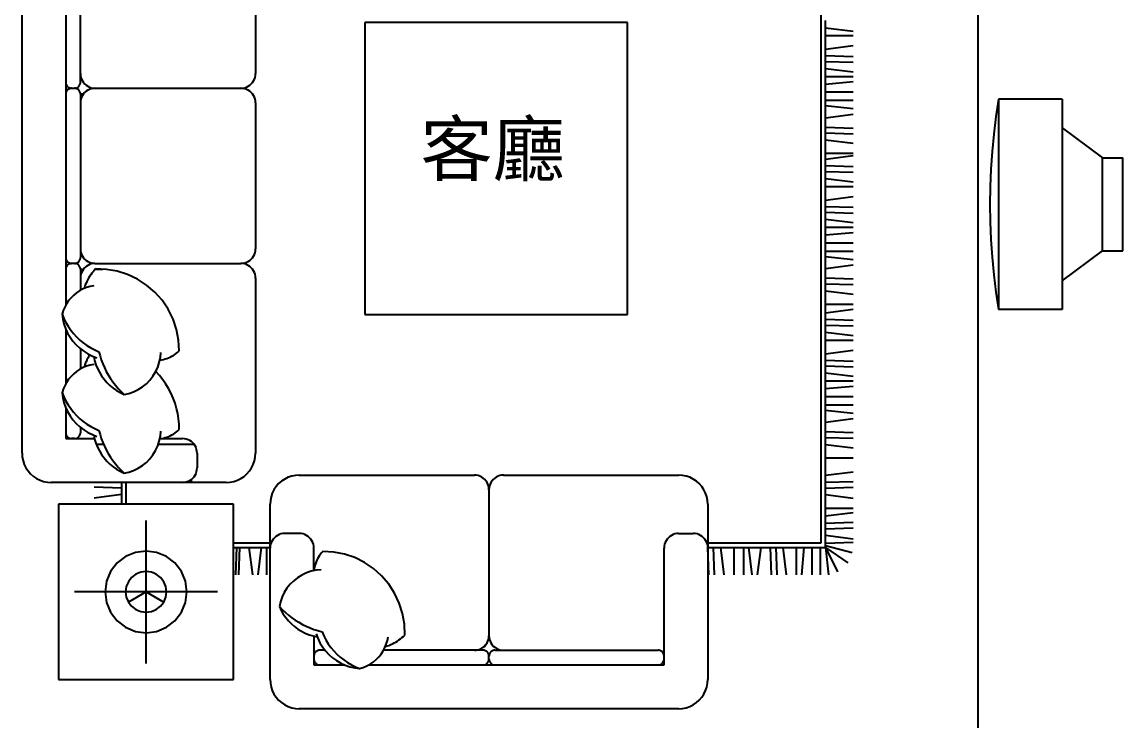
# Model space of a CAD drawing. Header units: centimetres. Extents: x 921 to 2601, y 2858 to 4336.
# Drawn here: x 1789 to 2204.9, y 3158.1 to 3422 of the extents above; entities that cross this region are included whole.
import ezdxf

# ---------------------------------------------------------------- set-up
doc = ezdxf.new("R2010")
doc.units = ezdxf.units.CM
doc.layers.add('文字', color=7, linetype='Continuous')
doc.layers.add('結構', color=7, linetype='Continuous')
doc.styles.get("Standard").update_dxf_attribs({"font": 'arial.ttf'})

msp = doc.modelspace()

# ---------------------------------------------------------------- linework, layer by layer
at = {"layer": '結構'}
for p, q in [((2090.85, 3225.31), (2090.85, 3530.69)), ((1789.03, 3259.2), (1789.03, 3468.63)), ((1877.21, 3468.63), (1877.21, 3402.5)), ((2150.03, 3453.7), (2150.03, 3394.85)), ((1805.57, 3442.36), (1805.57, 3399.19)), ((1811.08, 3402.5), (1811.08, 3436.81)), ((2092.5, 3419.86), (2092.5, 3422.54)), ((1918.55, 3421.78), (1918.55, 3311.56)), ((2017.75, 3421.78), (1918.55, 3421.78)), ((2017.75, 3311.56), (2017.75, 3421.78)), ((2092.5, 3419.86), (2102.91, 3418.6)), ((2092.5, 3416.88), (2092.5, 3419.86)), ((2092.5, 3416.88), (2102.91, 3416.88)), ((2092.5, 3411.73), (2092.5, 3416.88)), ((2092.5, 3411.73), (2102.91, 3413.11)), ((2092.5, 3409.32), (2092.5, 3411.73)), ((2092.5, 3409.32), (2102.91, 3408.97)), ((2092.5, 3407.14), (2092.5, 3409.32)), ((2092.5, 3407.14), (2102.91, 3406.79)), ((2092.5, 3404.46), (2092.5, 3407.14)), ((1811.08, 3402.5), (1811.13, 3401.78)), ((1811.08, 3399.19), (1811.08, 3402.5)), ((1811.13, 3401.78), (1811.27, 3401.07)), ((1877.03, 3401.07), (1877.17, 3401.78)), ((1877.17, 3401.78), (1877.21, 3402.5)), ((2092.5, 3404.46), (2102.91, 3403.2)), ((2092.5, 3401.48), (2092.5, 3404.46)), ((2092.5, 3401.48), (2102.91, 3401.48)), ((2092.5, 3398.57), (2092.5, 3401.48)), ((1805.57, 3399.19), (1805.59, 3398.9)), ((1805.57, 3399.19), (1805.57, 3394.78)), ((1805.59, 3398.9), (1805.64, 3398.62)), ((1805.64, 3398.62), (1805.73, 3398.35)), ((1805.73, 3398.35), (1805.86, 3398.09)), ((1805.86, 3398.09), (1806.02, 3397.85)), ((1806.02, 3397.85), (1806.21, 3397.63)), ((1806.21, 3397.63), (1806.43, 3397.44)), ((1806.43, 3397.44), (1806.67, 3397.28)), ((1806.67, 3397.28), (1806.93, 3397.15)), ((1809.72, 3397.15), (1809.98, 3397.28)), ((1809.98, 3397.28), (1810.22, 3397.44)), ((1810.22, 3397.44), (1810.43, 3397.63)), ((1810.43, 3397.63), (1810.62, 3397.85)), ((1810.62, 3397.85), (1810.78, 3398.09)), ((1810.78, 3398.09), (1810.91, 3398.35)), ((1810.91, 3398.35), (1811, 3398.62)), ((1811, 3398.62), (1811.06, 3398.9)), ((1811.06, 3398.9), (1811.08, 3399.19)), ((1811.27, 3401.07), (1811.5, 3400.39)), ((1811.5, 3400.39), (1811.82, 3399.74)), ((1811.82, 3399.74), (1812.22, 3399.14)), ((1812.22, 3399.14), (1812.69, 3398.6)), ((1812.69, 3398.6), (1813.23, 3398.12)), ((1813.23, 3398.12), (1813.83, 3397.72)), ((1813.83, 3397.72), (1814.48, 3397.4)), ((1814.48, 3397.4), (1815.16, 3397.17)), ((1873.13, 3397.17), (1873.81, 3397.4)), ((1873.81, 3397.4), (1874.46, 3397.72)), ((1874.46, 3397.72), (1875.06, 3398.12)), ((1875.06, 3398.12), (1875.6, 3398.6)), ((1875.6, 3398.6), (1876.08, 3399.14)), ((1876.08, 3399.14), (1876.48, 3399.74)), ((1876.48, 3399.74), (1876.79, 3400.39)), ((1876.79, 3400.39), (1877.03, 3401.07)), ((2092.5, 3398.57), (2102.91, 3399.49)), ((2092.5, 3395.59), (2092.5, 3398.57)), ((1805.59, 3395.07), (1805.57, 3394.78)), ((1805.57, 3394.78), (1805.57, 3333.05)), ((1805.64, 3395.35), (1805.59, 3395.07)), ((1805.73, 3395.62), (1805.64, 3395.35)), ((1805.86, 3395.88), (1805.73, 3395.62)), ((1806.02, 3396.12), (1805.86, 3395.88)), ((1806.21, 3396.34), (1806.02, 3396.12)), ((1806.43, 3396.53), (1806.21, 3396.34)), ((1806.67, 3396.69), (1806.43, 3396.53)), ((1806.93, 3396.82), (1806.67, 3396.69)), ((1806.93, 3397.15), (1807.2, 3397.06)), ((1807.2, 3396.91), (1806.93, 3396.82)), ((1807.2, 3397.06), (1807.48, 3397)), ((1807.48, 3396.97), (1807.2, 3396.91)), ((1807.48, 3397), (1807.77, 3396.98)), ((1807.77, 3396.98), (1807.48, 3396.97)), ((1807.77, 3396.98), (1808.87, 3396.98)), ((1808.87, 3396.98), (1809.16, 3397)), ((1809.16, 3396.97), (1808.87, 3396.98)), ((1809.16, 3397), (1809.44, 3397.06)), ((1809.44, 3396.91), (1809.16, 3396.97)), ((1809.44, 3397.06), (1809.72, 3397.15)), ((1809.72, 3396.82), (1809.44, 3396.91)), ((1809.98, 3396.69), (1809.72, 3396.82)), ((1810.22, 3396.53), (1809.98, 3396.69)), ((1810.43, 3396.34), (1810.22, 3396.53)), ((1810.62, 3396.12), (1810.43, 3396.34)), ((1810.78, 3395.88), (1810.62, 3396.12)), ((1810.91, 3395.62), (1810.78, 3395.88)), ((1811, 3395.35), (1810.91, 3395.62)), ((1811.06, 3395.07), (1811, 3395.35)), ((1811.08, 3394.78), (1811.06, 3395.07)), ((1811.08, 3394.85), (1812.23, 3394.85)), ((1811.08, 3394.78), (1811.08, 3391.47)), ((1811.5, 3393.58), (1811.27, 3392.9)), ((1811.82, 3394.23), (1811.5, 3393.58)), ((1812.22, 3394.83), (1811.82, 3394.23)), ((1812.69, 3395.37), (1812.22, 3394.83)), ((1813.23, 3395.85), (1812.69, 3395.37)), ((1813.83, 3396.25), (1813.23, 3395.85)), ((1814.48, 3396.56), (1813.83, 3396.25)), ((1815.16, 3396.8), (1814.48, 3396.56)), ((1815.16, 3397.17), (1815.87, 3397.03)), ((1815.87, 3396.94), (1815.16, 3396.8)), ((1815.87, 3397.03), (1816.59, 3396.98)), ((1816.59, 3396.98), (1815.87, 3396.94)), ((1816.59, 3396.98), (1871.7, 3396.98)), ((1871.7, 3396.98), (1872.42, 3397.03)), ((1872.42, 3396.94), (1871.7, 3396.98)), ((1872.42, 3397.03), (1873.13, 3397.17)), ((1873.13, 3396.8), (1872.42, 3396.94)), ((1873.81, 3396.56), (1873.13, 3396.8)), ((1874.46, 3396.25), (1873.81, 3396.56)), ((1875.06, 3395.85), (1874.46, 3396.25)), ((1875.6, 3395.37), (1875.06, 3395.85)), ((1876.08, 3394.83), (1875.6, 3395.37)), ((1876.48, 3394.23), (1876.08, 3394.83)), ((1876.79, 3393.58), (1876.48, 3394.23)), ((1877.03, 3392.9), (1876.79, 3393.58)), ((2092.5, 3395.59), (2102.91, 3395.59)), ((2092.5, 3392.44), (2092.5, 3395.59)), ((2150.03, 3394.85), (2150.03, 3328.71)), ((1811.13, 3392.19), (1811.08, 3391.47)), ((1811.08, 3391.47), (1811.08, 3336.36)), ((1811.27, 3392.9), (1811.13, 3392.19)), ((1877.17, 3392.19), (1877.03, 3392.9)), ((1877.21, 3391.47), (1877.17, 3392.19)), ((1877.21, 3391.47), (1877.21, 3336.36)), ((2092.5, 3392.44), (2102.91, 3392.44)), ((2092.5, 3390.45), (2092.5, 3392.44)), ((2092.5, 3390.45), (2102.91, 3389.28)), ((2092.5, 3385.86), (2092.5, 3390.45)), ((2157.84, 3392.88), (2156.85, 3386.3)), ((2157.84, 3392.88), (2157.84, 3313.43)), ((2181.87, 3392.88), (2157.84, 3392.88)), ((2181.87, 3392.88), (2181.87, 3382.01)), ((2092.5, 3385.86), (2102.91, 3387.24)), ((2092.5, 3382.32), (2092.5, 3385.86)), ((2156.85, 3386.3), (2156.04, 3379.7)), ((2092.5, 3382.32), (2102.91, 3381.97)), ((2092.5, 3380.14), (2092.5, 3382.32)), ((2181.87, 3382.01), (2197.09, 3370.72)), ((2181.87, 3382.01), (2181.87, 3324.29)), ((2092.5, 3380.14), (2102.91, 3379.79)), ((2092.5, 3377.46), (2092.5, 3380.14)), ((2092.5, 3377.46), (2102.91, 3376.2)), ((2092.5, 3372.44), (2092.5, 3377.46)), ((2156.04, 3379.7), (2155.41, 3373.08)), ((2092.5, 3372.44), (2102.91, 3372.44)), ((2092.5, 3370.18), (2092.5, 3372.44)), ((2155.41, 3373.08), (2154.96, 3366.45)), ((2092.5, 3370.18), (2102.91, 3371.56)), ((2092.5, 3367.77), (2092.5, 3370.18)), ((2197.09, 3335.58), (2197.09, 3370.72)), ((2197.09, 3370.72), (2204.85, 3370.72)), ((2204.85, 3335.58), (2204.85, 3370.72)), ((2092.5, 3367.77), (2102.91, 3367.43)), ((2092.5, 3365.59), (2092.5, 3367.77)), ((2092.5, 3365.59), (2102.91, 3365.25)), ((2092.5, 3362.92), (2092.5, 3365.59)), ((2154.96, 3366.45), (2154.69, 3359.8)), ((2092.5, 3362.92), (2102.91, 3361.65)), ((2092.5, 3359.93), (2092.5, 3362.92)), ((2092.5, 3359.93), (2102.91, 3359.93)), ((2092.5, 3354.78), (2092.5, 3359.93)), ((2092.5, 3354.78), (2102.91, 3356.16)), ((2154.69, 3359.8), (2154.6, 3353.15)), ((2092.5, 3352.37), (2092.5, 3354.78)), ((2092.5, 3352.37), (2102.91, 3352.03)), ((2092.5, 3350.19), (2092.5, 3352.37)), ((2154.6, 3353.15), (2154.69, 3346.5)), ((2092.5, 3350.19), (2102.91, 3349.85)), ((2092.5, 3347.52), (2092.5, 3350.19)), ((2092.5, 3347.52), (2102.91, 3346.25)), ((2092.5, 3344.53), (2092.5, 3347.52)), ((2092.5, 3344.53), (2102.91, 3344.53)), ((2092.5, 3341.63), (2092.5, 3344.53)), ((2154.69, 3346.5), (2154.96, 3339.86)), ((2092.5, 3341.63), (2102.91, 3342.55)), ((2092.5, 3338.64), (2092.5, 3341.63)), ((2154.96, 3339.86), (2155.41, 3333.22)), ((1811.08, 3336.36), (1811.13, 3335.64)), ((1811.08, 3336.36), (1811.08, 3333.05)), ((1811.13, 3335.64), (1811.27, 3334.93)), ((1811.27, 3334.93), (1811.5, 3334.25)), ((1876.79, 3334.25), (1877.03, 3334.93)), ((1877.03, 3334.93), (1877.17, 3335.64)), ((1877.17, 3335.64), (1877.21, 3336.36)), ((2092.5, 3338.64), (2102.91, 3338.64)), ((2092.5, 3335.49), (2092.5, 3338.64)), ((2092.5, 3335.49), (2102.91, 3335.49)), ((2092.5, 3333.5), (2092.5, 3335.49)), ((2181.87, 3324.29), (2197.09, 3335.58)), ((2197.09, 3335.58), (2204.85, 3335.58)), ((1805.57, 3333.05), (1805.59, 3332.77)), ((1805.57, 3333.05), (1805.57, 3328.64)), ((1805.59, 3332.77), (1805.64, 3332.48)), ((1805.64, 3332.48), (1805.73, 3332.21)), ((1805.73, 3332.21), (1805.86, 3331.95)), ((1805.86, 3331.95), (1806.02, 3331.71)), ((1806.02, 3331.71), (1806.21, 3331.49)), ((1806.21, 3331.49), (1806.43, 3331.3)), ((1806.43, 3331.3), (1806.67, 3331.14)), ((1806.67, 3331.14), (1806.93, 3331.02)), ((1806.93, 3331.02), (1807.2, 3330.92)), ((1807.2, 3330.77), (1806.93, 3330.68)), ((1807.2, 3330.92), (1807.48, 3330.87)), ((1807.48, 3330.83), (1807.2, 3330.77)), ((1807.48, 3330.87), (1807.77, 3330.85)), ((1807.77, 3330.85), (1807.48, 3330.83)), ((1808.87, 3330.85), (1807.77, 3330.85)), ((1808.87, 3330.85), (1809.16, 3330.87)), ((1809.16, 3330.83), (1808.87, 3330.85)), ((1809.16, 3330.87), (1809.44, 3330.92)), ((1809.44, 3330.77), (1809.16, 3330.83)), ((1809.44, 3330.92), (1809.72, 3331.02)), ((1809.72, 3330.68), (1809.44, 3330.77)), ((1809.72, 3331.02), (1809.98, 3331.14)), ((1809.98, 3331.14), (1810.22, 3331.3)), ((1810.22, 3331.3), (1810.43, 3331.49)), ((1810.43, 3331.49), (1810.62, 3331.71)), ((1810.62, 3331.71), (1810.78, 3331.95)), ((1810.78, 3331.95), (1810.91, 3332.21)), ((1810.91, 3332.21), (1811, 3332.48)), ((1811, 3332.48), (1811.06, 3332.77)), ((1811.06, 3332.77), (1811.08, 3333.05)), ((1811.5, 3334.25), (1811.82, 3333.6)), ((1811.82, 3333.6), (1812.22, 3333)), ((1812.22, 3333), (1812.69, 3332.46)), ((1812.69, 3332.46), (1813.23, 3331.99)), ((1813.23, 3331.99), (1813.83, 3331.59)), ((1813.83, 3331.59), (1814.48, 3331.27)), ((1814.48, 3331.27), (1815.16, 3331.04)), ((1815.16, 3331.04), (1815.87, 3330.9)), ((1815.87, 3330.8), (1815.16, 3330.66)), ((1815.87, 3330.9), (1816.59, 3330.85)), ((1816.59, 3330.85), (1815.87, 3330.8)), ((1816.59, 3330.85), (1871.7, 3330.85)), ((1871.7, 3330.85), (1872.42, 3330.9)), ((1872.42, 3330.8), (1871.7, 3330.85)), ((1872.42, 3330.9), (1873.13, 3331.04)), ((1873.13, 3330.66), (1872.42, 3330.8)), ((1873.13, 3331.04), (1873.81, 3331.27)), ((1873.81, 3331.27), (1874.46, 3331.59)), ((1874.46, 3331.59), (1875.06, 3331.99)), ((1875.06, 3331.99), (1875.6, 3332.46)), ((1875.6, 3332.46), (1876.08, 3333)), ((1876.08, 3333), (1876.48, 3333.6)), ((1876.48, 3333.6), (1876.79, 3334.25)), ((2092.5, 3333.5), (2102.91, 3332.34)), ((2092.5, 3328.91), (2092.5, 3333.5)), ((2155.41, 3333.22), (2156.04, 3326.6)), ((1805.59, 3328.93), (1805.57, 3328.64)), ((1805.57, 3328.64), (1805.57, 3315.17)), ((1805.64, 3329.21), (1805.59, 3328.93)), ((1805.73, 3329.49), (1805.64, 3329.21)), ((1805.86, 3329.75), (1805.73, 3329.49)), ((1806.02, 3329.99), (1805.86, 3329.75)), ((1806.21, 3330.2), (1806.02, 3329.99)), ((1806.43, 3330.39), (1806.21, 3330.2)), ((1806.67, 3330.55), (1806.43, 3330.39)), ((1806.93, 3330.68), (1806.67, 3330.55)), ((1809.98, 3330.55), (1809.72, 3330.68)), ((1810.22, 3330.39), (1809.98, 3330.55)), ((1810.43, 3330.2), (1810.22, 3330.39)), ((1810.62, 3329.99), (1810.43, 3330.2)), ((1810.78, 3329.75), (1810.62, 3329.99)), ((1810.91, 3329.49), (1810.78, 3329.75)), ((1811, 3329.21), (1810.91, 3329.49)), ((1811.06, 3328.93), (1811, 3329.21)), ((1811.08, 3328.64), (1811.06, 3328.93)), ((1811.08, 3328.71), (1812.23, 3328.71)), ((1811.08, 3328.64), (1811.08, 3325.34)), ((1811.27, 3326.76), (1811.13, 3326.06)), ((1811.5, 3327.45), (1811.27, 3326.76)), ((1811.82, 3328.09), (1811.5, 3327.45)), ((1812.22, 3328.69), (1811.82, 3328.09)), ((1812.69, 3329.23), (1812.22, 3328.69)), ((1813.23, 3329.71), (1812.69, 3329.23)), ((1813.83, 3330.11), (1813.23, 3329.71)), ((1814.48, 3330.43), (1813.83, 3330.11)), ((1815.16, 3330.66), (1814.48, 3330.43)), ((1815.41, 3327.13), (1814.98, 3326.55)), ((1815.86, 3327.69), (1815.41, 3327.13)), ((1816.33, 3328.23), (1815.86, 3327.69)), ((1816.83, 3328.75), (1816.33, 3328.23)), ((1816.79, 3328.71), (1819.53, 3328.71)), ((1820.93, 3328.6), (1816.83, 3328.75)), ((1824.99, 3327.9), (1820.93, 3328.6)), ((1828.91, 3326.66), (1824.99, 3327.9)), ((1832.63, 3324.91), (1828.91, 3326.66)), ((1873.81, 3330.43), (1873.13, 3330.66)), ((1874.46, 3330.11), (1873.81, 3330.43)), ((1875.06, 3329.71), (1874.46, 3330.11)), ((1875.6, 3329.23), (1875.06, 3329.71)), ((1876.08, 3328.69), (1875.6, 3329.23)), ((1876.48, 3328.09), (1876.08, 3328.69)), ((1876.79, 3327.45), (1876.48, 3328.09)), ((1877.03, 3326.76), (1876.79, 3327.45)), ((1877.17, 3326.06), (1877.03, 3326.76)), ((2092.5, 3328.91), (2102.91, 3330.29)), ((2092.5, 3325.37), (2092.5, 3328.91)), ((2150.03, 3328.71), (2150.03, 3262.58)), ((2156.04, 3326.6), (2156.85, 3320)), ((1811.13, 3326.06), (1811.08, 3325.34)), ((1811.08, 3325.34), (1811.08, 3320.71)), ((1812.94, 3322.76), (1812.7, 3322.09)), ((1813.22, 3323.43), (1812.94, 3322.76)), ((1813.52, 3324.08), (1813.22, 3323.43)), ((1813.85, 3324.72), (1813.52, 3324.08)), ((1814.2, 3325.34), (1813.85, 3324.72)), ((1814.58, 3325.95), (1814.2, 3325.34)), ((1814.98, 3326.55), (1814.58, 3325.95)), ((1816.19, 3322.44), (1814.79, 3322.17)), ((1836.08, 3322.68), (1832.63, 3324.91)), ((1839.2, 3320), (1836.08, 3322.68)), ((1877.21, 3325.34), (1877.17, 3326.06)), ((1877.21, 3325.34), (1877.21, 3259.2)), ((2092.5, 3325.37), (2102.91, 3325.03)), ((2092.5, 3323.19), (2092.5, 3325.37)), ((2092.5, 3323.19), (2102.91, 3322.85)), ((2092.5, 3320.52), (2092.5, 3323.19)), ((2181.87, 3324.29), (2181.87, 3313.43)), ((1808.55, 3318.9), (1807.54, 3317.9)), ((1809.66, 3319.8), (1808.55, 3318.9)), ((1810.85, 3320.58), (1809.66, 3319.8)), ((1812.11, 3321.24), (1810.85, 3320.58)), ((1813.43, 3321.77), (1812.11, 3321.24)), ((1812.7, 3322.09), (1812.47, 3321.4)), ((1814.79, 3322.17), (1813.43, 3321.77)), ((1841.94, 3316.93), (1839.2, 3320)), ((2092.5, 3320.52), (2102.91, 3319.25)), ((2092.5, 3315.49), (2092.5, 3320.52)), ((2156.85, 3320), (2157.84, 3313.43)), ((1805.16, 3314.37), (1804.61, 3313.06)), ((1805.83, 3315.63), (1805.16, 3314.37)), ((1806.63, 3316.81), (1805.83, 3315.63)), ((1807.54, 3317.9), (1806.63, 3316.81)), ((1844.24, 3313.52), (1841.94, 3316.93)), ((2092.5, 3315.49), (2102.91, 3315.49)), ((2092.5, 3312.17), (2092.5, 3315.49)), ((1804.61, 3313.06), (1804.2, 3311.7)), ((1804.2, 3311.7), (1804.84, 3310.12)), ((1804.2, 3311.7), (1804.44, 3309.85)), ((1804.84, 3310.12), (1805.6, 3308.59)), ((1846.07, 3309.84), (1844.24, 3313.52)), ((1918.55, 3311.56), (2017.75, 3311.56)), ((2092.5, 3312.17), (2102.91, 3313.54)), ((2092.5, 3309.76), (2092.5, 3312.17)), ((2181.87, 3313.43), (2157.84, 3313.43)), ((1804.44, 3309.85), (1804.86, 3308.04)), ((1804.86, 3308.04), (1805.45, 3306.28)), ((1805.45, 3306.28), (1806.22, 3304.58)), ((1805.57, 3306), (1805.57, 3285.48)), ((1805.6, 3308.59), (1806.46, 3307.12)), ((1806.46, 3307.12), (1807.42, 3305.71)), ((1847.38, 3305.94), (1846.07, 3309.84)), ((1848.16, 3301.9), (1847.38, 3305.94)), ((2092.5, 3309.76), (2102.91, 3309.41)), ((2092.5, 3307.58), (2092.5, 3309.76)), ((2092.5, 3307.58), (2102.91, 3307.23)), ((2092.5, 3304.9), (2092.5, 3307.58)), ((1806.22, 3304.58), (1807.16, 3302.97)), ((1807.16, 3302.97), (1808.24, 3301.46)), ((1807.42, 3305.71), (1808.48, 3304.37)), ((1808.48, 3304.37), (1809.63, 3303.11)), ((1809.63, 3303.11), (1810.86, 3301.93)), ((1810.86, 3301.93), (1812.17, 3300.84)), ((1848.4, 3297.8), (1848.16, 3301.9)), ((2092.5, 3304.9), (2102.91, 3303.64)), ((2092.5, 3301.92), (2092.5, 3304.9)), ((2092.5, 3301.92), (2102.91, 3301.92)), ((2092.5, 3296.77), (2092.5, 3301.92)), ((1808.24, 3301.46), (1809.48, 3300.07)), ((1809.48, 3300.07), (1810.84, 3298.8)), ((1810.84, 3298.8), (1812.32, 3297.68)), ((1811.08, 3298.61), (1811.08, 3291.03)), ((1812.17, 3300.84), (1813.56, 3299.85)), ((1812.32, 3297.68), (1813.91, 3296.71)), ((1813.56, 3299.85), (1815.01, 3298.96)), ((1815.01, 3298.96), (1816.53, 3298.17)), ((1816.53, 3298.17), (1818.09, 3297.48)), ((1818.09, 3297.48), (1818.5, 3295.96)), ((1847.89, 3297.34), (1848.4, 3297.8)), ((2092.5, 3296.77), (2102.91, 3298.14)), ((1813.04, 3293.32), (1812.89, 3292.93)), ((1813.21, 3293.71), (1813.04, 3293.32)), ((1813.39, 3294.1), (1813.21, 3293.71)), ((1813.57, 3294.49), (1813.39, 3294.1)), ((1813.76, 3294.87), (1813.57, 3294.49)), ((1813.97, 3295.24), (1813.76, 3294.87)), ((1813.91, 3296.71), (1815.59, 3295.9)), ((1814.18, 3295.61), (1813.97, 3295.24)), ((1814.4, 3295.98), (1814.18, 3295.61)), ((1814.63, 3296.34), (1814.4, 3295.98)), ((1815.59, 3295.9), (1817.33, 3295.26)), ((1816.11, 3295.68), (1816.47, 3294.14)), ((1816.47, 3294.14), (1816.95, 3292.62)), ((1818.5, 3295.96), (1818.98, 3294.45)), ((1818.98, 3294.45), (1819.54, 3292.98)), ((1840.29, 3291.62), (1840.88, 3293.42)), ((1840.88, 3293.42), (1841.28, 3295.28)), ((1841.12, 3294.39), (1841.79, 3294.48)), ((1841.28, 3295.28), (1841.45, 3297.17)), ((1841.79, 3294.48), (1842.46, 3294.61)), ((1842.46, 3294.61), (1843.12, 3294.78)), ((1843.12, 3294.78), (1843.77, 3294.98)), ((1843.77, 3294.98), (1844.41, 3295.22)), ((1844.41, 3295.22), (1845.04, 3295.49)), ((1845.04, 3295.49), (1845.65, 3295.8)), ((1845.65, 3295.8), (1846.24, 3296.14)), ((1846.24, 3296.14), (1846.81, 3296.51)), ((1846.81, 3296.51), (1847.36, 3296.91)), ((1847.36, 3296.91), (1847.89, 3297.34)), ((2092.5, 3294.36), (2092.5, 3296.77)), ((2092.5, 3294.36), (2102.91, 3294.01)), ((2092.5, 3292.18), (2092.5, 3294.36)), ((1808.55, 3289.21), (1807.54, 3288.21)), ((1809.66, 3290.11), (1808.55, 3289.21)), ((1810.85, 3290.89), (1809.66, 3290.11)), ((1812.11, 3291.55), (1810.85, 3290.89)), ((1813.43, 3292.08), (1812.11, 3291.55)), ((1812.6, 3292.12), (1812.47, 3291.72)), ((1812.74, 3292.53), (1812.6, 3292.12)), ((1812.89, 3292.93), (1812.74, 3292.53)), ((1814.79, 3292.48), (1813.43, 3292.08)), ((1816.19, 3292.75), (1814.79, 3292.48)), ((1816.95, 3292.62), (1817.55, 3291.15)), ((1817.55, 3291.15), (1818.28, 3289.74)), ((1818.28, 3289.74), (1819.11, 3288.38)), ((1819.54, 3292.98), (1820.17, 3291.53)), ((1820.17, 3291.53), (1820.87, 3290.11)), ((1820.87, 3290.11), (1821.63, 3288.73)), ((1838.49, 3288.29), (1839.48, 3289.9)), ((1839.48, 3289.9), (1840.29, 3291.62)), ((1840.9, 3288.51), (1839.53, 3289.99)), ((2092.5, 3292.18), (2102.91, 3291.83)), ((2092.5, 3289.5), (2092.5, 3292.18)), ((2092.5, 3289.5), (2102.91, 3288.24)), ((2092.5, 3286.52), (2092.5, 3289.5)), ((1805.83, 3285.94), (1805.16, 3284.68)), ((1806.63, 3287.12), (1805.83, 3285.94)), ((1807.54, 3288.21), (1806.63, 3287.12)), ((1819.11, 3288.38), (1820.05, 3287.1)), ((1820.05, 3287.1), (1821.09, 3285.9)), ((1821.09, 3285.9), (1822.23, 3284.79)), ((1821.63, 3288.73), (1822.47, 3287.39)), ((1822.47, 3287.39), (1823.37, 3286.09)), ((1823.37, 3286.09), (1824.33, 3284.84)), ((1834.51, 3284.25), (1835.99, 3285.44)), ((1835.99, 3285.44), (1837.32, 3286.79)), ((1837.32, 3286.79), (1838.49, 3288.29)), ((1842.17, 3286.94), (1840.9, 3288.51)), ((1843.34, 3285.29), (1842.17, 3286.94)), ((1844.39, 3283.57), (1843.34, 3285.29)), ((2092.5, 3286.52), (2102.91, 3286.52)), ((2092.5, 3283.61), (2092.5, 3286.52)), ((1804.61, 3283.37), (1804.2, 3282.01)), ((1804.2, 3282.01), (1804.84, 3280.43)), ((1804.2, 3282.01), (1804.44, 3280.16)), ((1805.16, 3284.68), (1804.61, 3283.37)), ((1822.23, 3284.79), (1823.45, 3283.78)), ((1823.45, 3283.78), (1824.76, 3282.87)), ((1824.33, 3284.84), (1825.35, 3283.63)), ((1824.76, 3282.87), (1826.13, 3282.06)), ((1825.35, 3283.63), (1826.43, 3282.48)), ((1826.13, 3282.06), (1827.56, 3281.38)), ((1826.43, 3282.48), (1827.56, 3281.38)), ((1827.56, 3281.38), (1829.41, 3281.79)), ((1829.41, 3281.79), (1831.2, 3282.42)), ((1831.2, 3282.42), (1832.91, 3283.24)), ((1832.91, 3283.24), (1834.51, 3284.25)), ((1845.33, 3281.78), (1844.39, 3283.57)), ((1846.15, 3279.94), (1845.33, 3281.78)), ((2092.5, 3283.61), (2102.91, 3284.53)), ((2092.5, 3280.63), (2092.5, 3283.61)), ((1804.44, 3280.16), (1804.86, 3278.35)), ((1804.84, 3280.43), (1805.6, 3278.9)), ((1804.86, 3278.35), (1805.45, 3276.59)), ((1805.6, 3278.9), (1806.46, 3277.43)), ((1806.46, 3277.43), (1807.42, 3276.02)), ((1846.85, 3278.04), (1846.15, 3279.94)), ((1847.42, 3276.11), (1846.85, 3278.04)), ((2092.5, 3280.63), (2102.91, 3280.63)), ((2092.5, 3277.48), (2092.5, 3280.63)), ((2092.5, 3277.48), (2102.91, 3277.48)), ((2092.5, 3275.48), (2092.5, 3277.48)), ((1805.45, 3276.59), (1806.22, 3274.89)), ((1805.57, 3276.31), (1805.57, 3266.92)), ((1806.22, 3274.89), (1807.16, 3273.28)), ((1807.16, 3273.28), (1808.24, 3271.77)), ((1807.42, 3276.02), (1808.48, 3274.68)), ((1808.48, 3274.68), (1809.63, 3273.42)), ((1809.63, 3273.42), (1810.86, 3272.24)), ((1847.86, 3274.13), (1847.42, 3276.11)), ((1848.17, 3272.14), (1847.86, 3274.13)), ((2092.5, 3275.48), (2102.91, 3274.32)), ((2092.5, 3270.9), (2092.5, 3275.48)), ((1808.24, 3271.77), (1809.48, 3270.38)), ((1809.48, 3270.38), (1810.84, 3269.11)), ((1810.84, 3269.11), (1812.32, 3267.99)), ((1810.86, 3272.24), (1812.17, 3271.15)), ((1811.08, 3268.92), (1811.08, 3266.92)), ((1812.17, 3271.15), (1813.56, 3270.16)), ((1813.56, 3270.16), (1815.01, 3269.27)), ((1815.01, 3269.27), (1816.53, 3268.48)), ((1816.53, 3268.48), (1818.09, 3267.79)), ((1848.35, 3270.13), (1848.17, 3272.14)), ((1848.4, 3268.11), (1848.35, 3270.13)), ((2092.5, 3270.9), (2102.91, 3272.28)), ((2092.5, 3267.36), (2092.5, 3270.9)), ((1805.57, 3266.92), (1805.59, 3266.63)), ((1805.57, 3266.92), (1805.57, 3264.71)), ((1805.57, 3264.71), (1816.4, 3264.71)), ((1805.59, 3266.63), (1805.64, 3266.35)), ((1805.64, 3266.35), (1805.73, 3266.07)), ((1805.73, 3266.07), (1805.86, 3265.82)), ((1805.86, 3265.82), (1806.02, 3265.58)), ((1806.02, 3265.58), (1806.21, 3265.36)), ((1806.21, 3265.36), (1806.43, 3265.17)), ((1806.43, 3265.17), (1806.67, 3265.01)), ((1806.67, 3265.01), (1806.93, 3264.88)), ((1806.93, 3264.88), (1807.2, 3264.79)), ((1807.2, 3264.79), (1807.48, 3264.73)), ((1807.48, 3264.73), (1807.77, 3264.71)), ((1808.87, 3264.71), (1807.77, 3264.71)), ((1808.87, 3264.71), (1809.16, 3264.73)), ((1809.16, 3264.73), (1809.44, 3264.79)), ((1809.44, 3264.79), (1809.72, 3264.88)), ((1809.72, 3264.88), (1809.98, 3265.01)), ((1809.98, 3265.01), (1810.22, 3265.17)), ((1810.22, 3265.17), (1810.43, 3265.36)), ((1810.43, 3265.36), (1810.62, 3265.58)), ((1810.62, 3265.58), (1810.78, 3265.82)), ((1810.78, 3265.82), (1810.91, 3266.07)), ((1810.91, 3266.07), (1811, 3266.35)), ((1811, 3266.35), (1811.06, 3266.63)), ((1811.06, 3266.63), (1811.08, 3266.92)), ((1812.32, 3267.99), (1813.91, 3267.02)), ((1813.91, 3267.02), (1815.59, 3266.21)), ((1815.59, 3266.21), (1817.33, 3265.57)), ((1816.11, 3266), (1816.47, 3264.45)), ((1816.47, 3264.45), (1816.95, 3262.93)), ((1818.09, 3267.79), (1818.5, 3266.27)), ((1818.5, 3266.27), (1818.98, 3264.77)), ((1818.98, 3264.77), (1819.54, 3263.29)), ((1840.88, 3263.73), (1841.28, 3265.59)), ((1841.12, 3264.7), (1841.79, 3264.79)), ((1841.12, 3264.71), (1849.66, 3264.71)), ((1841.28, 3265.59), (1841.45, 3267.48)), ((1841.79, 3264.79), (1842.46, 3264.92)), ((1842.46, 3264.92), (1843.12, 3265.09)), ((1843.12, 3265.09), (1843.77, 3265.29)), ((1843.77, 3265.29), (1844.41, 3265.53)), ((1844.41, 3265.53), (1845.04, 3265.8)), ((1845.04, 3265.8), (1845.65, 3266.11)), ((1845.65, 3266.11), (1846.24, 3266.45)), ((1846.24, 3266.45), (1846.81, 3266.82)), ((1846.81, 3266.82), (1847.36, 3267.22)), ((1847.36, 3267.22), (1847.89, 3267.65)), ((1847.89, 3267.65), (1848.4, 3268.11)), ((1850.38, 3264.67), (1849.66, 3264.71)), ((1851.08, 3264.52), (1850.38, 3264.67)), ((1851.77, 3264.29), (1851.08, 3264.52)), ((1852.41, 3263.97), (1851.77, 3264.29)), ((2092.5, 3267.36), (2102.91, 3267.01)), ((2092.5, 3265.18), (2092.5, 3267.36)), ((2092.5, 3265.18), (2102.91, 3264.83)), ((2092.5, 3262.5), (2092.5, 3265.18)), ((1816.95, 3262.93), (1817.55, 3261.46)), ((1817.08, 3262.58), (1819.84, 3262.58)), ((1817.55, 3261.46), (1818.28, 3260.05)), ((1818.28, 3260.05), (1819.11, 3258.69)), ((1819.54, 3263.29), (1820.17, 3261.84)), ((1820.17, 3261.84), (1820.87, 3260.42)), ((1820.87, 3260.42), (1821.63, 3259.04)), ((1838.49, 3258.6), (1839.48, 3260.21)), ((1839.48, 3260.21), (1840.29, 3261.93)), ((1840.29, 3261.93), (1840.88, 3263.73)), ((1840.53, 3262.58), (1854.01, 3262.58)), ((1853.01, 3263.57), (1852.41, 3263.97)), ((1853.55, 3263.1), (1853.01, 3263.57)), ((1854.03, 3262.56), (1853.55, 3263.1)), ((1854.43, 3261.96), (1854.03, 3262.56)), ((1854.75, 3261.31), (1854.43, 3261.96)), ((1854.98, 3260.63), (1854.75, 3261.31)), ((1855.12, 3259.92), (1854.98, 3260.63)), ((2092.5, 3262.5), (2102.91, 3261.24)), ((2092.5, 3257.48), (2092.5, 3262.5)), ((2150.03, 3262.58), (2150.03, 3196.44)), ((1789.03, 3259.2), (1789.13, 3257.76)), ((1789.13, 3257.76), (1789.41, 3256.35)), ((1789.41, 3256.35), (1789.87, 3254.98)), ((1819.11, 3258.69), (1820.05, 3257.41)), ((1820.05, 3257.41), (1821.09, 3256.21)), ((1821.09, 3256.21), (1822.23, 3255.1)), ((1821.63, 3259.04), (1822.47, 3257.7)), ((1822.47, 3257.7), (1823.37, 3256.4)), ((1823.37, 3256.4), (1824.33, 3255.15)), ((1835.99, 3255.75), (1837.32, 3257.1)), ((1837.32, 3257.1), (1838.49, 3258.6)), ((1855.17, 3259.2), (1855.12, 3259.92)), ((1855.17, 3259.2), (1855.17, 3253.69)), ((1876.37, 3254.98), (1876.84, 3256.35)), ((1876.84, 3256.35), (1877.12, 3257.76)), ((1877.12, 3257.76), (1877.21, 3259.2)), ((2092.5, 3257.48), (2102.91, 3257.48)), ((2092.5, 3250.91), (2092.5, 3257.48)), ((1789.87, 3254.98), (1790.51, 3253.69)), ((1790.51, 3253.69), (1791.31, 3252.49)), ((1791.31, 3252.49), (1792.26, 3251.41)), ((1822.23, 3255.1), (1823.45, 3254.09)), ((1823.45, 3254.09), (1824.76, 3253.18)), ((1824.33, 3255.15), (1825.35, 3253.94)), ((1824.76, 3253.18), (1826.13, 3252.37)), ((1825.35, 3253.94), (1826.43, 3252.79)), ((1826.13, 3252.37), (1827.56, 3251.69)), ((1826.43, 3252.79), (1827.56, 3251.69)), ((1827.56, 3251.69), (1829.41, 3252.1)), ((1829.41, 3252.1), (1831.2, 3252.73)), ((1831.2, 3252.73), (1832.91, 3253.55)), ((1832.91, 3253.55), (1834.51, 3254.56)), ((1834.51, 3254.56), (1835.99, 3255.75)), ((1854.75, 3251.58), (1854.98, 3252.26)), ((1854.98, 3252.26), (1855.12, 3252.97)), ((1855.12, 3252.97), (1855.17, 3253.69)), ((1873.99, 3251.41), (1874.94, 3252.49)), ((1874.94, 3252.49), (1875.74, 3253.69)), ((1875.74, 3253.69), (1876.37, 3254.98)), ((2092.5, 3250.91), (2102.91, 3252.17)), ((1792.26, 3251.41), (1793.35, 3250.46)), ((1793.35, 3250.46), (1794.54, 3249.66)), ((1794.54, 3249.66), (1795.84, 3249.02)), ((1795.84, 3249.02), (1797.2, 3248.55)), ((1797.2, 3248.55), (1798.62, 3248.27)), ((1798.62, 3248.27), (1800.06, 3248.18)), ((1826.65, 3248.18), (1800.06, 3248.18)), ((1826.65, 3248.18), (1826.65, 3246.05)), ((1828.3, 3248.18), (1826.65, 3248.18)), ((1828.3, 3248.18), (1828.3, 3239.91)), ((1849.66, 3248.18), (1828.3, 3248.18)), ((1849.66, 3248.18), (1850.38, 3248.23)), ((1866.19, 3248.18), (1849.66, 3248.18)), ((1850.38, 3248.23), (1851.08, 3248.37)), ((1851.08, 3248.37), (1851.77, 3248.6)), ((1851.77, 3248.6), (1852.41, 3248.92)), ((1852.41, 3248.92), (1853.01, 3249.32)), ((1853.01, 3249.32), (1853.55, 3249.79)), ((1853.09, 3248.18), (1853.09, 3249.38)), ((1853.55, 3249.79), (1854.03, 3250.34)), ((1854.03, 3250.34), (1854.43, 3250.93)), ((1854.43, 3250.93), (1854.75, 3251.58)), ((1866.19, 3248.18), (1867.63, 3248.27)), ((1867.63, 3248.27), (1869.04, 3248.55)), ((1869.04, 3248.55), (1870.41, 3249.02)), ((1870.41, 3249.02), (1871.7, 3249.66)), ((1871.7, 3249.66), (1872.9, 3250.46)), ((1872.9, 3250.46), (1873.99, 3251.41)), ((1885.95, 3247.71), (1885, 3246.62)), ((1887.04, 3248.66), (1885.95, 3247.71)), ((1888.24, 3249.46), (1887.04, 3248.66)), ((1889.53, 3250.1), (1888.24, 3249.46)), ((1890.9, 3250.56), (1889.53, 3250.1)), ((1892.31, 3250.84), (1890.9, 3250.56)), ((1893.75, 3250.93), (1892.31, 3250.84)), ((1893.75, 3250.93), (1959.88, 3250.93)), ((1960.6, 3250.89), (1959.88, 3250.93)), ((1961.31, 3250.75), (1960.6, 3250.89)), ((1961.99, 3250.51), (1961.31, 3250.75)), ((1962.64, 3250.2), (1961.99, 3250.51)), ((1963.24, 3249.8), (1962.64, 3250.2)), ((1963.78, 3249.32), (1963.24, 3249.8)), ((1964.26, 3248.78), (1963.78, 3249.32)), ((1964.66, 3248.18), (1964.26, 3248.78)), ((1964.98, 3247.53), (1964.66, 3248.18)), ((1966.16, 3248.16), (1965.84, 3247.52)), ((1966.56, 3248.76), (1966.16, 3248.16)), ((1967.04, 3249.29), (1966.56, 3248.76)), ((1967.57, 3249.77), (1967.04, 3249.29)), ((1968.17, 3250.17), (1967.57, 3249.77)), ((1968.81, 3250.49), (1968.17, 3250.17)), ((1969.49, 3250.73), (1968.81, 3250.49)), ((1970.19, 3250.88), (1969.49, 3250.73)), ((1970.91, 3250.93), (1970.19, 3250.88)), ((1970.91, 3250.93), (2037.04, 3250.93)), ((2038.48, 3250.84), (2037.04, 3250.93)), ((2039.89, 3250.56), (2038.48, 3250.84)), ((2041.26, 3250.1), (2039.89, 3250.56)), ((2042.55, 3249.46), (2041.26, 3250.1)), ((2043.75, 3248.66), (2042.55, 3249.46)), ((2044.84, 3247.71), (2043.75, 3248.66)), ((2045.79, 3246.62), (2044.84, 3247.71)), ((2092.5, 3248.23), (2092.5, 3250.91)), ((2092.5, 3248.23), (2102.91, 3248.58)), ((2092.5, 3246.05), (2092.5, 3248.23)), ((1826.65, 3246.05), (1816.23, 3246.4)), ((1826.65, 3243.64), (1816.23, 3242.26)), ((1826.65, 3246.05), (1826.65, 3243.64)), ((1826.65, 3243.64), (1826.65, 3239.91)), ((1883.56, 3244.13), (1883.1, 3242.76)), ((1884.2, 3245.42), (1883.56, 3244.13)), ((1885, 3246.62), (1884.2, 3245.42)), ((1965.21, 3246.85), (1964.98, 3247.53)), ((1965.35, 3246.14), (1965.21, 3246.85)), ((1965.39, 3245.42), (1965.35, 3246.14)), ((1965.45, 3246.14), (1965.39, 3245.42)), ((1965.39, 3245.42), (1965.39, 3190.31)), ((1965.6, 3246.84), (1965.45, 3246.14)), ((1965.84, 3247.52), (1965.6, 3246.84)), ((2046.59, 3245.42), (2045.79, 3246.62)), ((2047.23, 3244.13), (2046.59, 3245.42)), ((2047.69, 3242.76), (2047.23, 3244.13)), ((2092.5, 3246.05), (2102.91, 3246.4)), ((2092.5, 3243.64), (2092.5, 3246.05)), ((2092.5, 3243.64), (2102.91, 3242.26)), ((2092.5, 3238.49), (2092.5, 3243.64)), ((1802.81, 3239.91), (1802.81, 3173.78)), ((1826.65, 3239.91), (1802.81, 3239.91)), ((1828.3, 3239.91), (1826.65, 3239.91)), ((1868.95, 3239.91), (1828.3, 3239.91)), ((1868.95, 3223.66), (1868.95, 3239.91)), ((1882.82, 3241.35), (1882.73, 3239.91)), ((1882.73, 3173.78), (1882.73, 3239.91)), ((1883.1, 3242.76), (1882.82, 3241.35)), ((2047.97, 3241.35), (2047.69, 3242.76)), ((2048.06, 3239.91), (2047.97, 3241.35)), ((2048.06, 3239.91), (2048.06, 3225.31)), ((2092.5, 3238.49), (2102.91, 3238.49)), ((2092.5, 3235.51), (2092.5, 3238.49)), ((2092.5, 3235.51), (2102.91, 3236.77)), ((2092.5, 3232.83), (2092.5, 3235.51)), ((1835.88, 3222.28), (1835.88, 3233.85)), ((2092.5, 3232.83), (2102.91, 3233.18)), ((2092.5, 3230.65), (2092.5, 3232.83)), ((2092.5, 3230.65), (2102.91, 3231)), ((1884.34, 3227.28), (1883.86, 3226.73)), ((1884.88, 3227.75), (1884.34, 3227.28)), ((1885.48, 3228.15), (1884.88, 3227.75)), ((1886.13, 3228.47), (1885.48, 3228.15)), ((1886.81, 3228.7), (1886.13, 3228.47)), ((1887.52, 3228.84), (1886.81, 3228.7)), ((1888.24, 3228.89), (1887.52, 3228.84)), ((1893.75, 3228.89), (1888.24, 3228.89)), ((1894.47, 3228.84), (1893.75, 3228.89)), ((1895.17, 3228.7), (1894.47, 3228.84)), ((1895.86, 3228.47), (1895.17, 3228.7)), ((1896.5, 3228.15), (1895.86, 3228.47)), ((1897.1, 3227.75), (1896.5, 3228.15)), ((1897.64, 3227.28), (1897.1, 3227.75)), ((1898.12, 3226.73), (1897.64, 3227.28)), ((2033.14, 3227.28), (2032.67, 3226.73)), ((2033.69, 3227.75), (2033.14, 3227.28)), ((2034.29, 3228.15), (2033.69, 3227.75)), ((2034.93, 3228.47), (2034.29, 3228.15)), ((2035.62, 3228.7), (2034.93, 3228.47)), ((2036.32, 3228.84), (2035.62, 3228.7)), ((2037.04, 3228.89), (2036.32, 3228.84)), ((2037.04, 3228.89), (2042.55, 3228.89)), ((2043.27, 3228.84), (2042.55, 3228.89)), ((2043.98, 3228.7), (2043.27, 3228.84)), ((2044.66, 3228.47), (2043.98, 3228.7)), ((2045.31, 3228.15), (2044.66, 3228.47)), ((2045.91, 3227.75), (2045.31, 3228.15)), ((2046.45, 3227.28), (2045.91, 3227.75)), ((2046.93, 3226.73), (2046.45, 3227.28)), ((2092.5, 3228.24), (2092.5, 3230.65)), ((2092.5, 3228.24), (2102.91, 3226.86)), ((2092.5, 3225.26), (2092.5, 3228.24)), ((1868.95, 3225.31), (1882.73, 3225.31)), ((1868.95, 3173.78), (1868.95, 3223.66)), ((1868.95, 3223.66), (1869.99, 3223.66)), ((1869.99, 3223.66), (1869.65, 3213.24)), ((1869.99, 3223.66), (1871.19, 3223.66)), ((1871.19, 3223.66), (1870.85, 3213.24)), ((1871.19, 3223.66), (1874.73, 3223.66)), ((1874.73, 3223.66), (1876.11, 3213.24)), ((1874.73, 3223.66), (1879.32, 3223.66)), ((1879.32, 3223.66), (1878.16, 3213.24)), ((1879.32, 3223.66), (1881.31, 3223.66)), ((1881.31, 3223.66), (1881.31, 3213.24)), ((1881.31, 3223.66), (1882.73, 3223.66)), ((1882.77, 3224.1), (1882.73, 3223.38)), ((1882.91, 3224.8), (1882.77, 3224.1)), ((1883.14, 3225.49), (1882.91, 3224.8)), ((1883.46, 3226.13), (1883.14, 3225.49)), ((1883.86, 3226.73), (1883.46, 3226.13)), ((1898.52, 3226.13), (1898.12, 3226.73)), ((1898.84, 3225.49), (1898.52, 3226.13)), ((1899.07, 3224.8), (1898.84, 3225.49)), ((1899.21, 3224.1), (1899.07, 3224.8)), ((1899.26, 3223.38), (1899.21, 3224.1)), ((1899.26, 3214.84), (1899.26, 3223.38)), ((2031.58, 3224.1), (2031.53, 3223.38)), ((2031.53, 3182.59), (2031.53, 3223.38)), ((2031.72, 3224.8), (2031.58, 3224.1)), ((2031.95, 3225.49), (2031.72, 3224.8)), ((2032.27, 3226.13), (2031.95, 3225.49)), ((2032.67, 3226.73), (2032.27, 3226.13)), ((2047.33, 3226.13), (2046.93, 3226.73)), ((2047.64, 3225.49), (2047.33, 3226.13)), ((2047.88, 3224.8), (2047.64, 3225.49)), ((2048.02, 3224.1), (2047.88, 3224.8)), ((2047.95, 3223.66), (2048.3, 3213.24)), ((2048.06, 3223.38), (2048.02, 3224.1)), ((2048.06, 3225.31), (2090.85, 3225.31)), ((2048.06, 3225.31), (2048.06, 3223.66)), ((2048.06, 3223.66), (2050.13, 3223.66)), ((2048.06, 3223.66), (2048.06, 3223.38)), ((2048.06, 3223.38), (2048.06, 3173.78)), ((2050.13, 3223.66), (2050.48, 3213.24)), ((2050.13, 3223.66), (2052.81, 3223.66)), ((2052.81, 3223.66), (2054.07, 3213.24)), ((2052.81, 3223.66), (2057.83, 3223.66)), ((2057.83, 3223.66), (2057.83, 3213.24)), ((2057.83, 3223.66), (2061.47, 3223.66)), ((2061.47, 3223.66), (2061.47, 3213.24)), ((2061.47, 3223.66), (2063.46, 3223.66)), ((2063.46, 3223.66), (2064.62, 3213.24)), ((2063.46, 3223.66), (2068.04, 3223.66)), ((2068.04, 3223.66), (2066.67, 3213.24)), ((2068.04, 3223.66), (2071.59, 3223.66)), ((2071.59, 3223.66), (2071.93, 3213.24)), ((2071.59, 3223.66), (2073.77, 3223.66)), ((2073.77, 3223.66), (2074.11, 3213.24)), ((2073.77, 3223.66), (2076.44, 3223.66)), ((2076.44, 3223.66), (2077.7, 3213.24)), ((2076.44, 3223.66), (2081.46, 3223.66)), ((2081.46, 3223.66), (2081.46, 3213.24)), ((2081.46, 3223.66), (2084.37, 3223.66)), ((2084.37, 3223.66), (2083.45, 3213.24)), ((2084.37, 3223.66), (2087.36, 3223.66)), ((2087.36, 3223.66), (2087.36, 3213.24)), ((2087.36, 3223.66), (2090.51, 3223.66)), ((2090.51, 3223.66), (2090.51, 3213.24)), ((2090.51, 3223.66), (2092.5, 3223.66)), ((2092.5, 3225.26), (2102.91, 3225.61)), ((2092.5, 3224.3), (2092.5, 3225.26)), ((2092.5, 3223.66), (2092.5, 3224.3)), ((2092.5, 3224.3), (2102.63, 3221.7)), ((2092.5, 3223.66), (2093.66, 3213.24)), ((2092.5, 3223.66), (2097.09, 3214.42)), ((2092.5, 3223.66), (2100.96, 3217.75)), ((1828.16, 3220.21), (1824.97, 3217.76)), ((1831.89, 3221.75), (1828.16, 3220.21)), ((1835.88, 3222.28), (1831.89, 3221.75)), ((1839.87, 3221.75), (1835.88, 3222.28)), ((1835.88, 3214.56), (1835.88, 3222.28)), ((1843.6, 3220.21), (1839.87, 3221.75)), ((1846.79, 3217.76), (1843.6, 3220.21)), ((1900.35, 3218.76), (1900.08, 3218.13)), ((1900.66, 3219.37), (1900.35, 3218.76)), ((1900.99, 3219.96), (1900.66, 3219.37)), ((1901.36, 3220.53), (1900.99, 3219.96)), ((1901.77, 3221.09), (1901.36, 3220.53)), ((1902.2, 3221.61), (1901.77, 3221.09)), ((1902.66, 3222.12), (1902.2, 3221.61)), ((1906.76, 3221.88), (1902.66, 3222.12)), ((1910.8, 3221.1), (1906.76, 3221.88)), ((1914.7, 3219.79), (1910.8, 3221.1)), ((1918.38, 3217.96), (1914.7, 3219.79)), ((1822.51, 3214.56), (1820.97, 3210.84)), ((1824.97, 3217.76), (1822.51, 3214.56)), ((1835.88, 3214.56), (1833.88, 3214.3)), ((1837.88, 3214.3), (1835.88, 3214.56)), ((1835.88, 3206.84), (1835.88, 3214.56)), ((1849.24, 3214.56), (1846.79, 3217.76)), ((1850.79, 3210.84), (1849.24, 3214.56)), ((1898.28, 3214.61), (1896.48, 3214.01)), ((1900.14, 3215), (1898.28, 3214.61)), ((1899.34, 3215.51), (1899.25, 3214.84)), ((1899.47, 3216.18), (1899.34, 3215.51)), ((1899.64, 3216.84), (1899.47, 3216.18)), ((1899.84, 3217.49), (1899.64, 3216.84)), ((1900.08, 3218.13), (1899.84, 3217.49)), ((1902.02, 3215.17), (1900.14, 3215)), ((1921.79, 3215.66), (1918.38, 3217.96)), ((1924.86, 3212.92), (1921.79, 3215.66)), ((1820.97, 3210.84), (1820.45, 3206.84)), ((1829.2, 3210.7), (1828.43, 3208.84)), ((1830.42, 3212.3), (1829.2, 3210.7)), ((1832.02, 3213.53), (1830.42, 3212.3)), ((1833.88, 3214.3), (1832.02, 3213.53)), ((1839.74, 3213.53), (1837.88, 3214.3)), ((1841.34, 3212.3), (1839.74, 3213.53)), ((1842.56, 3210.7), (1841.34, 3212.3)), ((1843.33, 3208.84), (1842.56, 3210.7)), ((1851.31, 3206.84), (1850.79, 3210.84)), ((1891.65, 3211.04), (1890.3, 3209.71)), ((1893.14, 3212.21), (1891.65, 3211.04)), ((1894.76, 3213.2), (1893.14, 3212.21)), ((1896.48, 3214.01), (1894.76, 3213.2)), ((1927.53, 3209.8), (1924.86, 3212.92)), ((1820.45, 3206.84), (1808.87, 3206.84)), ((1820.45, 3206.84), (1820.97, 3202.85)), ((1828.16, 3206.84), (1820.45, 3206.84)), ((1828.43, 3208.84), (1828.16, 3206.84)), ((1828.16, 3206.84), (1828.43, 3204.85)), ((1835.88, 3206.84), (1828.16, 3206.84)), ((1835.88, 3206.84), (1829.2, 3202.99)), ((1835.88, 3206.84), (1842.56, 3202.99)), ((1843.6, 3206.84), (1835.88, 3206.84)), ((1835.88, 3199.13), (1835.88, 3206.84)), ((1843.6, 3206.84), (1843.33, 3208.84)), ((1843.33, 3204.85), (1843.6, 3206.84)), ((1851.31, 3206.84), (1843.6, 3206.84)), ((1850.79, 3202.85), (1851.31, 3206.84)), ((1862.88, 3206.84), (1851.31, 3206.84)), ((1888.1, 3206.63), (1887.27, 3204.92)), ((1889.11, 3208.23), (1888.1, 3206.63)), ((1890.3, 3209.71), (1889.11, 3208.23)), ((1929.77, 3206.35), (1927.53, 3209.8)), ((1931.52, 3202.63), (1929.77, 3206.35)), ((1820.97, 3202.85), (1822.51, 3199.13)), ((1828.43, 3204.85), (1829.2, 3202.99)), ((1829.2, 3202.99), (1830.42, 3201.39)), ((1841.34, 3201.39), (1842.56, 3202.99)), ((1842.56, 3202.99), (1843.33, 3204.85)), ((1849.24, 3199.13), (1850.79, 3202.85)), ((1886.65, 3203.13), (1886.23, 3201.28)), ((1887.27, 3204.92), (1886.65, 3203.13)), ((1932.75, 3198.71), (1931.52, 3202.63)), ((1822.51, 3199.13), (1824.97, 3195.93)), ((1830.42, 3201.39), (1832.02, 3200.16)), ((1832.02, 3200.16), (1833.88, 3199.39)), ((1833.88, 3199.39), (1835.88, 3199.13)), ((1835.88, 3199.13), (1837.88, 3199.39)), ((1835.88, 3191.41), (1835.88, 3199.13)), ((1837.88, 3199.39), (1839.74, 3200.16)), ((1839.74, 3200.16), (1841.34, 3201.39)), ((1846.79, 3195.93), (1849.24, 3199.13)), ((1886.23, 3201.28), (1887.33, 3200.15)), ((1886.23, 3201.28), (1886.92, 3199.85)), ((1886.92, 3199.85), (1887.72, 3198.48)), ((1887.33, 3200.15), (1888.49, 3199.07)), ((1887.72, 3198.48), (1888.63, 3197.17)), ((1888.49, 3199.07), (1889.69, 3198.05)), ((1889.69, 3198.05), (1890.95, 3197.09)), ((1933.46, 3194.66), (1932.75, 3198.71)), ((1824.97, 3195.93), (1828.16, 3193.48)), ((1843.6, 3193.48), (1846.79, 3195.93)), ((1888.63, 3197.17), (1889.65, 3195.95)), ((1889.65, 3195.95), (1890.76, 3194.81)), ((1890.76, 3194.81), (1891.96, 3193.77)), ((1890.95, 3197.09), (1892.25, 3196.19)), ((1891.96, 3193.77), (1893.24, 3192.83)), ((1892.25, 3196.19), (1893.59, 3195.35)), ((1893.59, 3195.35), (1894.97, 3194.59)), ((1894.97, 3194.59), (1896.38, 3193.89)), ((1896.38, 3193.89), (1897.83, 3193.26)), ((1933.61, 3190.55), (1933.46, 3194.66)), ((2150.03, 3196.44), (2150.03, 3145.06)), ((1828.16, 3193.48), (1831.89, 3191.94)), ((1831.89, 3191.94), (1835.88, 3191.41)), ((1835.88, 3191.41), (1839.87, 3191.94)), ((1835.88, 3179.84), (1835.88, 3191.41)), ((1839.87, 3191.94), (1843.6, 3193.48)), ((1893.24, 3192.83), (1894.59, 3192)), ((1894.59, 3192), (1896.01, 3191.27)), ((1896.01, 3191.27), (1897.48, 3190.67)), ((1897.48, 3190.67), (1898.99, 3190.19)), ((1897.83, 3193.26), (1899.31, 3192.7)), ((1898.99, 3190.19), (1900.54, 3189.83)), ((1899.26, 3190.12), (1899.26, 3182.59)), ((1899.31, 3192.7), (1900.82, 3192.22)), ((1900.12, 3191.05), (1900.76, 3189.31)), ((1900.82, 3192.22), (1902.34, 3191.81)), ((1902.34, 3191.81), (1903.02, 3190.25)), ((1903.02, 3190.25), (1903.81, 3188.73)), ((1927.03, 3188.52), (1927.29, 3189.91)), ((1931.98, 3189.13), (1932.54, 3189.58)), ((1932.54, 3189.58), (1933.09, 3190.05)), ((1933.09, 3190.05), (1933.61, 3190.55)), ((1965.21, 3188.88), (1965.35, 3189.59)), ((1965.35, 3189.59), (1965.39, 3190.31)), ((1965.39, 3190.31), (1965.44, 3189.59)), ((1965.44, 3189.59), (1965.58, 3188.88)), ((1900.76, 3189.31), (1901.57, 3187.63)), ((1901.57, 3187.63), (1902.54, 3186.04)), ((1902.54, 3186.04), (1903.66, 3184.56)), ((1903.81, 3188.73), (1904.71, 3187.28)), ((1904.71, 3187.28), (1905.7, 3185.89)), ((1905.7, 3185.89), (1906.79, 3184.58)), ((1925.44, 3184.57), (1926.1, 3185.83)), ((1926.1, 3185.83), (1926.63, 3187.15)), ((1926.26, 3186.19), (1926.95, 3186.42)), ((1926.63, 3187.15), (1927.03, 3188.52)), ((1926.95, 3186.42), (1927.62, 3186.66)), ((1927.62, 3186.66), (1928.28, 3186.94)), ((1928.28, 3186.94), (1928.94, 3187.24)), ((1928.94, 3187.24), (1929.57, 3187.57)), ((1929.57, 3187.57), (1930.2, 3187.92)), ((1930.2, 3187.92), (1930.81, 3188.3)), ((1930.81, 3188.3), (1931.41, 3188.71)), ((1931.41, 3188.71), (1931.98, 3189.13)), ((1961.31, 3184.99), (1961.99, 3185.22)), ((1961.99, 3185.22), (1962.64, 3185.54)), ((1962.64, 3185.54), (1963.24, 3185.94)), ((1963.24, 3185.94), (1963.78, 3186.41)), ((1963.78, 3186.41), (1964.26, 3186.96)), ((1964.26, 3186.96), (1964.66, 3187.55)), ((1964.66, 3187.55), (1964.98, 3188.2)), ((1964.98, 3188.2), (1965.21, 3188.88)), ((1965.58, 3188.88), (1965.81, 3188.2)), ((1965.81, 3188.2), (1966.13, 3187.55)), ((1966.13, 3187.55), (1966.53, 3186.96)), ((1966.53, 3186.96), (1967.01, 3186.41)), ((1967.01, 3186.41), (1967.55, 3185.94)), ((1967.55, 3185.94), (1968.15, 3185.54)), ((1968.15, 3185.54), (1968.8, 3185.22)), ((1968.8, 3185.22), (1969.48, 3184.99)), ((1899.28, 3182.88), (1899.26, 3182.59)), ((1899.26, 3182.59), (1899.26, 3181.49)), ((1899.26, 3181.49), (1899.28, 3181.2)), ((1899.26, 3181.49), (1899.26, 3179.29)), ((1899.33, 3183.16), (1899.28, 3182.88)), ((1899.28, 3181.2), (1899.33, 3180.92)), ((1899.43, 3183.44), (1899.33, 3183.16)), ((1899.55, 3183.7), (1899.43, 3183.44)), ((1899.71, 3183.94), (1899.55, 3183.7)), ((1899.9, 3184.15), (1899.71, 3183.94)), ((1900.12, 3184.34), (1899.9, 3184.15)), ((1900.36, 3184.5), (1900.12, 3184.34)), ((1900.62, 3184.63), (1900.36, 3184.5)), ((1900.89, 3184.72), (1900.62, 3184.63)), ((1901.18, 3184.78), (1900.89, 3184.72)), ((1901.46, 3184.8), (1901.18, 3184.78)), ((1903.46, 3184.8), (1901.46, 3184.8)), ((1903.66, 3184.56), (1904.93, 3183.2)), ((1904.93, 3183.2), (1906.32, 3181.97)), ((1906.32, 3181.97), (1907.83, 3180.88)), ((1906.79, 3184.58), (1907.97, 3183.35)), ((1907.97, 3183.35), (1909.23, 3182.2)), ((1909.23, 3182.2), (1910.56, 3181.14)), ((1910.56, 3181.14), (1911.97, 3180.18)), ((1921.66, 3180.35), (1922.76, 3181.26)), ((1922.76, 3181.26), (1923.76, 3182.27)), ((1923.76, 3182.27), (1924.66, 3183.38)), ((1924.66, 3183.38), (1925.44, 3184.57)), ((1959.88, 3184.8), (1925.57, 3184.8)), ((1959.88, 3184.8), (1960.6, 3184.85)), ((1963.19, 3184.8), (1959.88, 3184.8)), ((1960.6, 3184.85), (1961.31, 3184.99)), ((1963.48, 3184.78), (1963.19, 3184.8)), ((1963.76, 3184.72), (1963.48, 3184.78)), ((1964.03, 3184.63), (1963.76, 3184.72)), ((1964.29, 3184.5), (1964.03, 3184.63)), ((1964.53, 3184.34), (1964.29, 3184.5)), ((1964.75, 3184.15), (1964.53, 3184.34)), ((1964.94, 3183.94), (1964.75, 3184.15)), ((1965.1, 3183.7), (1964.94, 3183.94)), ((1965.23, 3183.44), (1965.1, 3183.7)), ((1965.32, 3183.16), (1965.23, 3183.44)), ((1965.38, 3182.88), (1965.32, 3183.16)), ((1965.32, 3180.92), (1965.38, 3181.2)), ((1965.39, 3182.59), (1965.38, 3182.88)), ((1965.38, 3181.2), (1965.39, 3181.49)), ((1965.41, 3182.88), (1965.39, 3182.59)), ((1965.39, 3181.49), (1965.39, 3182.59)), ((1965.39, 3181.49), (1965.41, 3181.2)), ((1965.47, 3183.16), (1965.41, 3182.88)), ((1965.41, 3181.2), (1965.47, 3180.92)), ((1965.56, 3183.44), (1965.47, 3183.16)), ((1965.69, 3183.7), (1965.56, 3183.44)), ((1965.85, 3183.94), (1965.69, 3183.7)), ((1966.04, 3184.15), (1965.85, 3183.94)), ((1966.26, 3184.34), (1966.04, 3184.15)), ((1966.5, 3184.5), (1966.26, 3184.34)), ((1966.76, 3184.63), (1966.5, 3184.5)), ((1967.03, 3184.72), (1966.76, 3184.63)), ((1967.31, 3184.78), (1967.03, 3184.72)), ((1967.6, 3184.8), (1967.31, 3184.78)), ((1967.6, 3184.8), (1970.91, 3184.8)), ((1969.48, 3184.99), (1970.19, 3184.85)), ((1970.19, 3184.85), (1970.91, 3184.8)), ((1970.91, 3184.8), (2029.33, 3184.8)), ((2029.61, 3184.78), (2029.33, 3184.8)), ((2029.9, 3184.72), (2029.61, 3184.78)), ((2030.17, 3184.63), (2029.9, 3184.72)), ((2030.43, 3184.5), (2030.17, 3184.63)), ((2030.67, 3184.34), (2030.43, 3184.5)), ((2030.88, 3184.15), (2030.67, 3184.34)), ((2031.07, 3183.94), (2030.88, 3184.15)), ((2031.24, 3183.7), (2031.07, 3183.94)), ((2031.36, 3183.44), (2031.24, 3183.7)), ((2031.46, 3183.16), (2031.36, 3183.44)), ((2031.51, 3182.88), (2031.46, 3183.16)), ((2031.46, 3180.92), (2031.51, 3181.2)), ((2031.53, 3182.59), (2031.51, 3182.88)), ((2031.51, 3181.2), (2031.53, 3181.49)), ((2031.53, 3181.49), (2031.53, 3182.59)), ((2031.53, 3179.29), (2031.53, 3181.49)), ((1899.26, 3179.29), (1901.46, 3179.29)), ((1899.33, 3180.92), (1899.43, 3180.65)), ((1899.43, 3180.65), (1899.55, 3180.39)), ((1899.55, 3180.39), (1899.71, 3180.15)), ((1899.71, 3180.15), (1899.9, 3179.93)), ((1899.9, 3179.93), (1900.12, 3179.74)), ((1900.12, 3179.74), (1900.36, 3179.58)), ((1900.36, 3179.58), (1900.62, 3179.46)), ((1900.62, 3179.46), (1900.89, 3179.36)), ((1900.89, 3179.36), (1901.18, 3179.31)), ((1901.18, 3179.31), (1901.46, 3179.29)), ((1901.46, 3179.29), (1910.85, 3179.29)), ((1907.83, 3180.88), (1909.44, 3179.94)), ((1909.44, 3179.94), (1911.13, 3179.17)), ((1911.13, 3179.17), (1912.9, 3178.58)), ((1911.97, 3180.18), (1913.45, 3179.32)), ((1912.9, 3178.58), (1914.71, 3178.16)), ((1913.45, 3179.32), (1914.98, 3178.56)), ((1914.71, 3178.16), (1916.55, 3177.92)), ((1914.98, 3178.56), (1916.55, 3177.92)), ((1916.55, 3177.92), (1917.92, 3178.33)), ((1917.92, 3178.33), (1919.23, 3178.88)), ((1919.23, 3178.88), (1920.48, 3179.55)), ((1920.02, 3179.29), (1963.19, 3179.29)), ((1920.48, 3179.55), (1921.66, 3180.35)), ((1963.19, 3179.29), (1963.48, 3179.31)), ((1963.19, 3179.29), (1967.6, 3179.29)), ((1963.48, 3179.31), (1963.76, 3179.36)), ((1963.76, 3179.36), (1964.03, 3179.46)), ((1964.03, 3179.46), (1964.29, 3179.58)), ((1964.29, 3179.58), (1964.53, 3179.74)), ((1964.53, 3179.74), (1964.75, 3179.93)), ((1964.75, 3179.93), (1964.94, 3180.15)), ((1964.94, 3180.15), (1965.1, 3180.39)), ((1965.1, 3180.39), (1965.23, 3180.65)), ((1965.23, 3180.65), (1965.32, 3180.92)), ((1965.47, 3180.92), (1965.56, 3180.65)), ((1965.56, 3180.65), (1965.69, 3180.39)), ((1965.69, 3180.39), (1965.85, 3180.15)), ((1965.85, 3180.15), (1966.04, 3179.93)), ((1966.04, 3179.93), (1966.26, 3179.74)), ((1966.26, 3179.74), (1966.5, 3179.58)), ((1966.5, 3179.58), (1966.76, 3179.46)), ((1966.76, 3179.46), (1967.03, 3179.36)), ((1967.03, 3179.36), (1967.31, 3179.31)), ((1967.31, 3179.31), (1967.6, 3179.29)), ((1967.6, 3179.29), (2029.33, 3179.29)), ((2029.33, 3179.29), (2029.61, 3179.31)), ((2029.33, 3179.29), (2031.53, 3179.29)), ((2029.61, 3179.31), (2029.9, 3179.36)), ((2029.9, 3179.36), (2030.17, 3179.46)), ((2030.17, 3179.46), (2030.43, 3179.58)), ((2030.43, 3179.58), (2030.67, 3179.74)), ((2030.67, 3179.74), (2030.88, 3179.93)), ((2030.88, 3179.93), (2031.07, 3180.15)), ((2031.07, 3180.15), (2031.24, 3180.39)), ((2031.24, 3180.39), (2031.36, 3180.65)), ((2031.36, 3180.65), (2031.46, 3180.92)), ((1802.81, 3173.78), (1868.95, 3173.78)), ((1882.73, 3173.78), (1882.82, 3172.34)), ((2047.97, 3172.34), (2048.06, 3173.78)), ((1882.82, 3172.34), (1883.1, 3170.92)), ((1883.1, 3170.92), (1883.56, 3169.56)), ((1883.56, 3169.56), (1884.2, 3168.26)), ((2046.59, 3168.26), (2047.23, 3169.56)), ((2047.23, 3169.56), (2047.69, 3170.92)), ((2047.69, 3170.92), (2047.97, 3172.34)), ((1884.2, 3168.26), (1885, 3167.07)), ((1885, 3167.07), (1885.95, 3165.98)), ((1885.95, 3165.98), (1887.04, 3165.03)), ((1887.04, 3165.03), (1888.24, 3164.23)), ((2042.55, 3164.23), (2043.75, 3165.03)), ((2043.75, 3165.03), (2044.84, 3165.98)), ((2044.84, 3165.98), (2045.79, 3167.07)), ((2045.79, 3167.07), (2046.59, 3168.26)), ((1888.24, 3164.23), (1889.53, 3163.59)), ((1889.53, 3163.59), (1890.9, 3163.13)), ((1890.9, 3163.13), (1892.31, 3162.85)), ((1892.31, 3162.85), (1893.75, 3162.75)), ((2037.04, 3162.75), (1893.75, 3162.75)), ((2037.04, 3162.75), (2038.48, 3162.85)), ((2038.48, 3162.85), (2039.89, 3163.13)), ((2039.89, 3163.13), (2041.26, 3163.59)), ((2041.26, 3163.59), (2042.55, 3164.23))]:
    msp.add_line(p, q, dxfattribs=at)

# ---------------------------------------------------------------- texts
at = {"layer": '文字'}
msp.add_text('客廳', height=20, dxfattribs=at).set_placement((1939.52, 3364.09))

doc.saveas('drawing.dxf')
